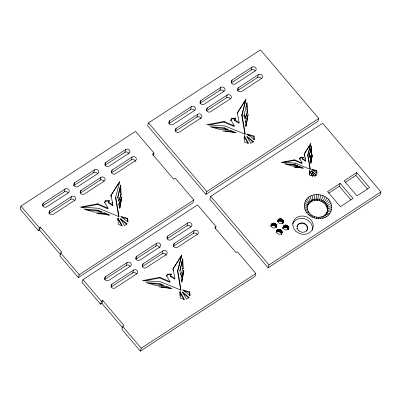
<?xml version="1.0" encoding="UTF-8"?>
<svg xmlns="http://www.w3.org/2000/svg" width="401" height="401" viewBox="0 0 401 401"><rect width="100%" height="100%" fill="white"/><g stroke="black" fill="none" stroke-linecap="round" stroke-linejoin="round"><path stroke-width="0.6" d="M270.941 225.938L271.171 225.583C271.006 222.064 276.865 222.44 276.795 225.753C276.69 229.001 271.377 228.62 271.186 225.578L271.662 223.994M304.484 206.69C303.727 189.347 331.792 191.543 331.677 207.517C331.151 223.267 305.402 221.437 304.484 206.69L307.387 208.249C308.158 217.768 323.341 220.921 327.196 211.873L330.89 211.517M307.387 208.249C307.211 192.545 333.567 199.257 326.805 213.147L327.196 211.873M316.349 194.395L316.289 199.031L315.898 200.305C312.153 200.44 308.399 202.776 307.296 206.47M271.171 225.583C272.795 223.512 276.75 225.106 276.264 227.763L276.755 226.174M277.001 230.279L276.51 231.868C278.134 229.798 282.088 231.387 281.602 234.044C284.249 230.645 278.048 227.197 276.605 231.021C275.682 234.264 281.357 235.778 282.093 232.455M283.387 221.848C284.023 218.565 278.259 217.417 277.818 220.831C277.502 223.893 282.7 224.946 283.387 221.848L282.941 223.312M282.911 227.898C284.254 225.357 288.765 226.871 288.234 229.718C290.88 226.319 284.68 222.871 283.236 226.7C282.314 229.938 287.988 231.457 288.725 228.129M315.898 200.305C321.973 199.858 328.429 205.297 327.241 211.678L327.632 210.405L331.477 209.563M318.655 194.465L317.627 200.355M119.829 207.964L121.643 197.492L118.861 204.284L119.052 205.512M181.753 282.103L183.673 271.016L181.127 277.241M245.993 126.24L247.808 115.769M245.136 121.944L248.114 114.516L246.084 126.22L245.332 121.308M310.87 163.252L312.269 155.167L310.214 160.194L310.399 161.408M120.871 195.422L120.541 185.588L117.724 197.838L120.736 184.951L121.067 194.786L118.836 200.831M179.889 270.775L182.57 259.111L182.901 268.946L183.097 268.314L182.766 258.475L179.949 270.725L180.656 274.8M244.199 116.661L243.993 115.498L247.006 102.611L247.337 112.45L245.111 118.49M309.577 156.631L309.366 155.423L311.452 146.36L311.697 153.638L310.093 157.909M309.366 155.423L311.597 145.889L311.697 153.638M118.711 216.69L115.548 197.788L119.739 181.518L111.057 195.107L111.072 196.906M180.741 290.214L177.578 271.317L181.573 255.678L172.891 269.266M177.578 271.317L181.768 255.046L173.087 268.63L174.891 278.5L174.696 279.136L170.164 276.239L171.498 273.928L167.578 274.209L166.686 275.743L169.984 281.738L169.788 282.374L159.683 277.958L144.084 280.895M244.981 134.35L241.818 115.453L245.813 99.819L237.131 113.403M241.818 115.453L246.008 99.182L237.327 112.766L239.131 122.641L238.936 123.272L234.405 120.375L235.743 118.064L231.818 118.345L230.735 120.516L231.818 118.345M310.073 169.227L307.757 155.387L310.715 143.819L304.294 153.874L304.735 156.31M307.757 155.387L310.86 143.347L304.294 153.874M320.95 194.886L319.346 200.67M20.932 206.104L20.05 208.961L38.516 230.705L39.574 230.019L40.451 227.156L61.799 252.289L60.746 252.981L59.869 255.838L78.335 277.582L192.941 202.846L193.823 199.989L175.352 178.244L173.753 179.287L152.405 154.154L154.004 153.112L135.538 131.373L20.932 206.104L39.398 227.843L38.516 230.705M43.519 203.086L42.636 205.949L64.225 191.868L65.107 189.011A2.581 2.261 17.1 0 1 68.696 189.598A2.581 2.261 17.1 0 1 68.31 192.781L46.716 206.861A2.581 2.261 17.1 0 1 43.128 206.269A2.581 2.261 17.1 0 1 43.519 203.086L65.107 189.011M49.919 210.63L49.042 213.487L70.631 199.412L71.513 196.55A2.581 2.261 17.1 0 1 75.102 197.137A2.581 2.261 17.1 0 1 74.716 200.32L53.122 214.4A2.581 2.261 17.1 0 1 49.534 213.813A2.581 2.261 17.1 0 1 49.919 210.63L71.513 196.55M74.686 182.761L73.809 185.623L93.704 172.651L94.586 169.788A2.581 2.261 17.1 0 1 98.175 170.375A2.581 2.261 17.1 0 1 97.789 173.558L77.889 186.53A2.581 2.261 17.1 0 1 74.3 185.944A2.581 2.261 17.1 0 1 74.686 182.761L94.586 169.788M81.092 190.305L80.215 193.162L100.11 180.189L100.992 177.327A2.581 2.261 17.1 0 1 104.581 177.914A2.581 2.261 17.1 0 1 104.195 181.097L84.295 194.074A2.581 2.261 17.1 0 1 80.706 193.488A2.581 2.261 17.1 0 1 81.092 190.305L100.992 177.327M105.859 162.435L104.982 165.297L124.876 152.32L125.759 149.463A2.581 2.261 17.1 0 1 129.348 150.049A2.581 2.261 17.1 0 1 128.962 153.232L109.062 166.204A2.581 2.261 17.1 0 1 105.473 165.618A2.581 2.261 17.1 0 1 105.859 162.435L125.759 149.463M97.654 204.435L97.849 203.798L107.954 208.214L107.759 208.851L97.654 204.435L81.453 207.482M85.598 209.783L97.869 210.821L98.065 210.184L102.275 211.898L94.541 212.149L83.954 208.991L98.065 210.184M78.335 277.582L79.218 274.72L193.823 199.989M112.265 169.974L111.383 172.836L131.282 159.864L132.16 157.002A2.581 2.261 17.1 0 1 135.754 157.588A2.581 2.261 17.1 0 1 135.363 160.771L115.468 173.748A2.581 2.261 17.1 0 1 111.874 173.157A2.581 2.261 17.1 0 1 112.265 169.974L132.16 157.002M105.548 200.685L104.46 202.856L105.548 200.685L109.468 200.4L108.135 202.716L112.666 205.613L112.861 204.976L111.057 195.107M82.962 279.627L82.08 282.489L100.546 304.229L101.874 303.362L102.756 300.504L124.104 325.637L122.776 326.504L121.899 329.361L140.365 351.106L254.971 276.369L255.853 273.512L237.382 251.768L236.059 252.635L214.705 227.502L216.034 226.635L197.568 204.896L82.962 279.627L101.428 301.367L100.546 304.229M98.125 213.858L104.586 213.573L104.781 212.936L109.974 215.091L96.561 213.302L104.781 212.936M115.548 197.788L115.744 197.157L119.007 216.665L98.681 208.279L80.451 207.071L97.849 203.798M118.861 204.284L121.839 196.856L119.814 208.56L119.057 203.648M117.894 220.46L118.014 218.059L122.285 225.848L118.285 224.525L118.014 218.059M148.525 122.896L147.648 125.759L205.934 194.375L317.888 121.373L318.765 118.511L260.48 49.894L148.525 122.896L206.816 191.518L205.934 194.375M105.548 276.615L104.666 279.472L126.255 265.397L127.137 262.535A2.581 2.261 17.1 0 1 130.726 263.121A2.581 2.261 17.1 0 1 130.34 266.304L108.751 280.384A2.581 2.261 17.1 0 1 105.157 279.793A2.581 2.261 17.1 0 1 105.548 276.615L127.137 262.535M127.724 221.703L127.678 218.375L120.726 216.324L128.019 222.144L127.678 218.375M111.949 284.154L111.072 287.016L132.661 272.936L133.543 270.073A2.581 2.261 17.1 0 1 137.132 270.66A2.581 2.261 17.1 0 1 136.746 273.843L115.152 287.923A2.581 2.261 17.1 0 1 111.563 287.337A2.581 2.261 17.1 0 1 111.949 284.154L133.543 270.073M153.302 155.398L154.004 153.112M169.082 123.037L169.788 120.751L191.377 106.671A2.581 2.261 17.1 0 1 194.971 107.257A2.581 2.261 17.1 0 1 194.58 110.44L172.991 124.521A2.581 2.261 17.1 0 1 169.397 123.934A2.581 2.261 17.1 0 1 169.788 120.751M136.716 256.284L135.839 259.146L155.733 246.174L156.616 243.312A2.581 2.261 17.1 0 1 160.205 243.898A2.581 2.261 17.1 0 1 159.819 247.081L139.919 260.059A2.581 2.261 17.1 0 1 136.33 259.467A2.581 2.261 17.1 0 1 136.716 256.284L156.616 243.312M176.194 128.29L175.312 131.152L196.901 117.072L197.783 114.21A2.581 2.261 17.1 0 1 201.372 114.801A2.581 2.261 17.1 0 1 200.986 117.979L179.397 132.059A2.581 2.261 17.1 0 1 175.803 131.473A2.581 2.261 17.1 0 1 176.194 128.29L197.783 114.21M168.906 123.608L190.5 109.533L191.377 106.671M143.122 263.828L142.245 266.685L162.139 253.713L163.022 250.851A2.581 2.261 17.1 0 1 166.61 251.442A2.581 2.261 17.1 0 1 166.225 254.62L146.325 267.597A2.581 2.261 17.1 0 1 142.736 267.011A2.581 2.261 17.1 0 1 143.122 263.828L163.022 250.851M200.961 100.425L200.079 103.283L219.979 90.31L220.856 87.448A2.581 2.261 17.1 0 1 224.445 88.035A2.581 2.261 17.1 0 1 224.059 91.217L204.164 104.195A2.581 2.261 17.1 0 1 200.57 103.603A2.581 2.261 17.1 0 1 200.961 100.425L220.856 87.448M167.889 235.958L167.011 238.821L186.906 225.843L187.788 222.986A2.581 2.261 17.1 0 1 191.377 223.573A2.581 2.261 17.1 0 1 190.991 226.755L171.092 239.728A2.581 2.261 17.1 0 1 167.503 239.141A2.581 2.261 17.1 0 1 167.889 235.958L187.788 222.986M207.362 107.964L206.485 110.826L226.38 97.849L227.262 94.987A2.581 2.261 17.1 0 1 230.851 95.578A2.581 2.261 17.1 0 1 230.465 98.761L210.565 111.734A2.581 2.261 17.1 0 1 206.976 111.147A2.581 2.261 17.1 0 1 207.362 107.964L227.262 94.987M159.683 277.958L159.879 277.322L169.984 281.738M148.856 283.407L159.899 284.344L160.094 283.707L164.305 285.422L156.57 285.672L145.984 282.515L160.094 283.707M140.365 351.106L141.247 348.243L255.853 273.512M174.295 243.502L173.412 246.359L193.312 233.387L194.189 230.525A2.581 2.261 17.1 0 1 197.783 231.111A2.581 2.261 17.1 0 1 197.392 234.294L177.498 247.272A2.581 2.261 17.1 0 1 173.909 246.68A2.581 2.261 17.1 0 1 174.295 243.502L194.189 230.525M166.49 276.379L167.578 274.209M161.332 287.327L166.615 287.096L166.811 286.459L172.009 288.615L158.59 286.825L166.811 286.459M232.129 80.095L231.252 82.957L251.146 69.985L252.028 67.122A2.581 2.261 17.1 0 1 255.617 67.709A2.581 2.261 17.1 0 1 255.231 70.892L235.332 83.869A2.581 2.261 17.1 0 1 231.743 83.278A2.581 2.261 17.1 0 1 232.129 80.095L252.028 67.122M223.923 122.094L224.119 121.458L234.229 125.879L234.034 126.51L223.923 122.094L208.926 124.917M212.485 127.493L224.144 128.48L224.339 127.844L228.545 129.563L220.816 129.814L210.224 126.651L224.339 127.844M238.535 87.639L237.658 90.496L257.552 77.523L258.434 74.661A2.581 2.261 17.1 0 1 262.023 75.253A2.581 2.261 17.1 0 1 261.637 78.431L241.738 91.408A2.581 2.261 17.1 0 1 238.149 90.821A2.581 2.261 17.1 0 1 238.535 87.639L258.434 74.661M180.019 296.334L180.044 291.582L184.315 299.372L180.315 298.048L180.044 291.582M210.71 196.325L209.833 199.182L268.119 267.798L380.068 194.796L380.95 191.939L322.665 123.318L210.71 196.325L268.996 264.941L268.119 267.798M225.573 131.468L230.856 131.232L231.051 130.596L236.249 132.751L222.831 130.962L231.051 130.596M182.31 292.61L182.505 291.973L189.152 297.467L186.515 299.201L182.505 291.973M189.803 295.763L189.708 291.898L182.756 289.848L190.049 295.667L189.708 291.898M243.993 115.498L244.189 114.861L244.896 118.937L247.337 112.45M247.918 115.152L248.114 114.516M215.332 228.926L216.034 226.635M244.189 138.706L244.284 135.723L248.555 143.508L244.555 142.185L244.284 135.723M246.805 134.621L247.001 133.984L253.948 136.039L254.289 139.804L247.001 133.984M254.044 139.899L253.948 136.039M281.642 162.731L281.788 162.26L294.66 159.834L302.138 163.107L301.998 163.573L294.514 160.305L282.254 162.616M271.266 224.74L270.86 225.984C272.595 224.75 275.286 225.477 276.214 227.377L276.474 226.53M270.86 226.214L271.427 224.349M271.327 225.708L271.963 223.683M271.833 225.016L272.319 223.427M271.843 225.507L272.234 224.239M272.239 224.821L272.725 223.232M272.394 225.397L272.655 224.55M272.68 224.69L273.166 223.101M273.146 224.635L273.632 223.046M272.966 225.367L273.226 224.52M273.622 224.65L274.109 223.061M273.542 225.432L273.938 224.159M274.094 224.735L274.585 223.146M274.109 225.578L274.5 224.304M274.55 224.891L275.036 223.302M294.514 160.305L294.66 159.834M274.645 225.808L274.906 224.961M274.976 225.111L275.462 223.522M275.136 226.114L275.848 223.803M275.688 225.718L276.174 224.129M275.567 226.48L275.828 225.633M275.953 226.094L276.439 224.5M294.68 165.032L294.82 164.56L297.938 165.829L297.793 166.3L294.68 165.032L286.078 164.305M295.131 163.623L295.276 163.152L310.319 169.357L307.903 154.921M277.733 221.086L278.058 220.024M276.149 226.495L276.635 224.906M278.294 219.668L277.803 221.257C279.332 219.342 282.931 220.55 282.941 223.016M276.269 226.911L276.755 225.322M277.492 221.658L277.958 221.382L278.595 219.357M276.309 227.342L276.795 225.753M278.464 220.69L278.951 219.101M277.958 221.382L278.474 221.187L278.735 220.334M278.87 220.495L279.357 218.906M278.474 221.187L279.026 221.071L279.417 219.798M279.312 220.365L279.803 218.776M279.026 221.071L279.602 221.046L280.269 218.72M276.439 231.693L276.765 230.635M276.926 231.141L276.665 231.989C278.555 231.071 281.141 232.114 281.743 234.159M280.254 220.324L280.745 218.735M276.81 231.557L277.297 229.968M279.602 221.046L280.179 221.106L280.439 220.259M277.166 231.297L277.657 229.708M277.181 231.793L277.442 230.946M280.725 220.41L281.216 218.821M300.359 157.533L299.557 159.137L300.359 157.533L303.261 157.322L303.116 157.793L300.214 158.004M277.572 231.101L278.063 229.512M283.106 222.204L282.845 223.051L281.768 221.788L280.74 221.252L281.001 220.405M277.733 231.678L277.993 230.831M278.018 230.976L278.505 229.387M281.181 220.565L281.672 218.976M281.276 221.482L281.667 220.209M278.484 230.916L278.971 229.327M281.607 220.786L282.093 219.197M278.304 231.653L278.565 230.806M278.961 230.931L279.447 229.342M281.768 221.788L282.479 219.477M278.88 231.713L279.141 230.866M282.319 221.397L282.805 219.808M279.432 231.016L279.918 229.427M282.199 222.159L282.464 221.312M279.447 231.863L279.838 230.59M282.585 221.768L283.076 220.179M279.888 231.171L280.374 229.583M282.565 222.585L282.825 221.738M294.78 167.282L299.647 167.067L299.793 166.595L303.637 168.194L293.707 166.866L299.793 166.595M282.78 222.169L283.271 220.58M304.434 153.403L305.627 161.177L302.274 159.037L303.261 157.322M279.983 232.089L280.244 231.242M282.9 222.59L283.387 221.001M280.314 231.397L280.8 229.803M282.745 223.683L283.427 221.427M280.474 232.395L281.181 230.084M281.026 232.004L281.512 230.415M280.906 232.765L281.296 231.492M281.291 232.374L281.778 230.786M281.266 233.192L281.527 232.344M282.83 228.174L283.397 226.309M281.487 232.775L281.973 231.187M282.83 228.6L283.632 225.953M281.181 234.63L281.507 233.567M281.607 233.197L282.093 231.608M282.83 227.938L283.296 227.663L283.933 225.643M281.642 233.623L282.134 232.034M283.803 226.976L284.289 225.387M283.296 227.663L283.813 227.467L284.204 226.194M284.209 226.781L284.695 225.192M283.813 227.467L284.364 227.357L284.625 226.505M284.65 226.65L285.136 225.061M285.116 226.59L285.602 225.001M284.364 227.357L284.936 227.327L285.196 226.48M285.592 226.605L286.078 225.016M284.936 227.327L285.512 227.387L285.773 226.54M286.063 226.695L286.555 225.106M288.444 228.49L288.184 229.337L287.106 228.069L286.078 227.537L286.469 226.264M286.52 226.851L287.006 225.262M286.615 227.768L286.875 226.921M286.946 227.071L287.432 225.482M287.106 228.069L287.818 225.758M287.657 227.678L288.144 226.089M287.537 228.44L287.798 227.593M287.923 228.049L288.409 226.46M287.903 228.866L288.164 228.019M288.118 228.45L288.605 226.861M288.239 228.871L288.725 227.282M288.279 229.297L288.765 227.708M310.214 160.194L312.414 154.701L310.915 163.357L310.359 159.723M316.79 173.322L316.735 170.625L311.592 169.107L316.985 173.412L316.735 170.625M314.715 176.174L316.178 175.217L316.324 174.746L311.402 170.676L314.374 176.029L316.324 174.746M307.427 206.044L307.687 205.197L304.88 202.615M307.873 205.051L308.264 203.778L305.652 200.726M308.72 203.753L309.111 202.485L306.785 198.996M309.813 202.625L310.204 201.352L308.239 197.492M311.116 201.693L311.507 200.42L309.973 196.244M312.595 200.981L312.986 199.708L311.943 195.297M314.199 200.515L314.595 199.242L314.088 194.675M321 201.237L323.156 195.643M322.549 202.039L325.216 196.711M323.938 203.056L324.329 201.783L327.071 198.064M325.136 204.254L325.527 202.986L328.67 199.668M326.103 205.603L326.494 204.335L329.958 201.462M326.815 207.066L327.206 205.793L330.905 203.412M325.246 215.302L325.507 214.45L328.64 214.956M327.246 208.59L327.642 207.322L331.487 205.447M327.391 210.144L327.782 208.876L331.677 207.517M328.715 193.132L339.301 186.229L340.178 183.372L352.99 198.45L340.389 206.67L327.577 191.588L340.178 183.372M345.296 182.32L355.882 175.417L356.76 172.56L369.572 187.638L356.97 195.858L344.158 180.776L356.76 172.56M121.067 194.786L118.626 201.277L117.919 197.202M180.666 274.896L183.097 268.314M311.843 153.167L310.038 157.969L309.512 154.956M314.048 217.949L314.559 216.695M326.564 213.598L326.088 214.505L326.479 213.237L329.938 213.332M110.861 195.743L119.543 182.154M108.135 202.716L109.272 201.036L105.353 201.322M234.405 120.375L235.262 119.117M170.164 276.239L171.302 274.56L167.382 274.845M302.274 159.037L302.835 158.205M311.903 217.031L312.955 216.009M39.398 227.843L40.451 227.156M206.816 191.518L318.765 118.511M101.428 301.367L102.756 300.504M268.996 264.941L380.95 191.939M271.251 224.71L271.718 224.435M309.938 215.813L311.482 215.096M224.119 121.458L206.721 124.736L224.951 125.944L245.282 134.325L242.019 114.816M159.879 277.322L142.48 280.595L160.711 281.808L181.036 290.189L177.773 270.68M308.209 214.334L310.179 213.984M231.623 118.982L235.547 118.701M297.938 165.829L292.214 166.019L284.379 163.678L294.82 164.56M306.76 212.625L309.096 212.705M281.788 162.26L295.276 163.152M305.637 210.751L308.254 211.297M280.179 221.106L280.74 221.252M285.512 227.387L286.078 227.537M247.382 134.791L253.753 136.671M312.018 169.743L316.589 171.092M121.688 217.302L127.483 219.011M183.718 290.825L189.513 292.535M324.304 215.487L327.041 216.334M304.87 208.751L307.677 209.798M224.144 128.48L227.297 129.769M97.869 210.821L101.553 212.319M159.899 284.344L163.057 285.632M230.856 131.232L234.896 132.911M299.647 167.067L302.394 168.209M104.586 213.573L108.626 215.247M166.615 287.096L170.079 288.535M322.91 216.314L325.181 217.437M302.414 158.565L305.773 160.711M234.6 119.744L239.131 122.641M108.33 202.079L112.861 204.976M170.36 275.602L174.891 278.5M304.484 204.625L307.392 206.705M321.361 216.906L323.116 218.224M311.261 171.147L316.178 175.217M247.026 137.137L253.201 142.24M120.28 219.081L126.45 224.189M182.781 293.001L188.956 298.103M355.882 175.417L367.491 189.087M339.301 186.229L350.91 199.898M60.746 252.981L79.218 274.72M122.776 326.504L141.247 348.243M39.574 230.019L60.521 254.675M101.874 303.362L122.42 327.547M319.702 217.242L320.905 218.675M312.148 172.751L313.933 175.964M299.702 158.666L302.138 163.107M230.931 119.879L234.229 125.879M104.656 202.219L107.954 208.214M312.314 176.099L309.442 170.861L309.612 175.047M244.089 136.355L247.793 143.107M179.849 292.219L184.119 300.008M117.819 218.695L121.804 225.963M317.983 217.322L318.615 218.781M304.96 157.528L305.181 158.746M305.402 159.959L305.627 161.177M172.996 269.848L173.212 271.006M112.029 202.129L112.24 203.292M112.455 204.45L112.666 205.613M245.607 125.012L245.793 126.24M316.254 217.136L316.304 218.54M246.81 103.247L247.141 113.087M190.5 109.533A2.581 2.261 17.1 0 1 194.435 110.651M257.552 77.523A2.581 2.261 17.1 0 1 261.492 78.641M226.38 97.849A2.581 2.261 17.1 0 1 230.319 98.967M196.901 117.072A2.581 2.261 17.1 0 1 201.026 118.776M64.225 191.868A2.581 2.261 17.1 0 1 68.165 192.991M93.704 172.651A2.581 2.261 17.1 0 1 97.644 173.768M124.876 152.32A2.581 2.261 17.1 0 1 129.002 154.024M70.631 199.412A2.581 2.261 17.1 0 1 74.571 200.53M100.11 180.189A2.581 2.261 17.1 0 1 104.049 181.307M131.282 159.864A2.581 2.261 17.1 0 1 135.408 161.568M219.979 90.31A2.581 2.261 17.1 0 1 223.913 91.428M251.146 69.985A2.581 2.261 17.1 0 1 255.086 71.102M193.312 233.387A2.581 2.261 17.1 0 1 197.247 234.505M162.139 253.713A2.581 2.261 17.1 0 1 166.265 255.417M132.661 272.936A2.581 2.261 17.1 0 1 136.601 274.053M126.255 265.397A2.581 2.261 17.1 0 1 130.195 266.515M155.733 246.174A2.581 2.261 17.1 0 1 159.859 247.878M186.906 225.843A2.581 2.261 17.1 0 1 190.846 226.966M296.961 226.811A5.333 4.667 17.1 0 1 304.309 223.873A5.333 4.667 17.1 0 1 306.329 231.192M297.086 229.021A5.333 4.667 17.1 0 1 296.915 228.284M292.59 224.059A10.321 9.038 17.1 0 1 304.971 218.926A10.321 9.038 17.1 0 1 312.284 230.149M183.869 270.379L181.843 282.083L181.087 277.171L183.869 270.379M127.122 223.943L124.485 225.678L120.475 218.45L127.122 223.943M253.397 141.608L250.755 143.337L246.745 136.109L253.397 141.608M312.745 176.154L309.783 175.172L309.587 170.39L312.745 176.154M295.783 231.121A10.321 9.038 17.1 0 0 312.89 228.219A10.321 9.038 17.1 0 0 300.414 216.174A10.321 9.038 17.1 0 0 295.783 231.121M298.274 230.339A5.333 4.667 17.1 0 0 307.266 229.472A5.333 4.667 17.1 0 0 301.346 222.851A5.333 4.667 17.1 0 0 298.274 230.339"/></g></svg>
